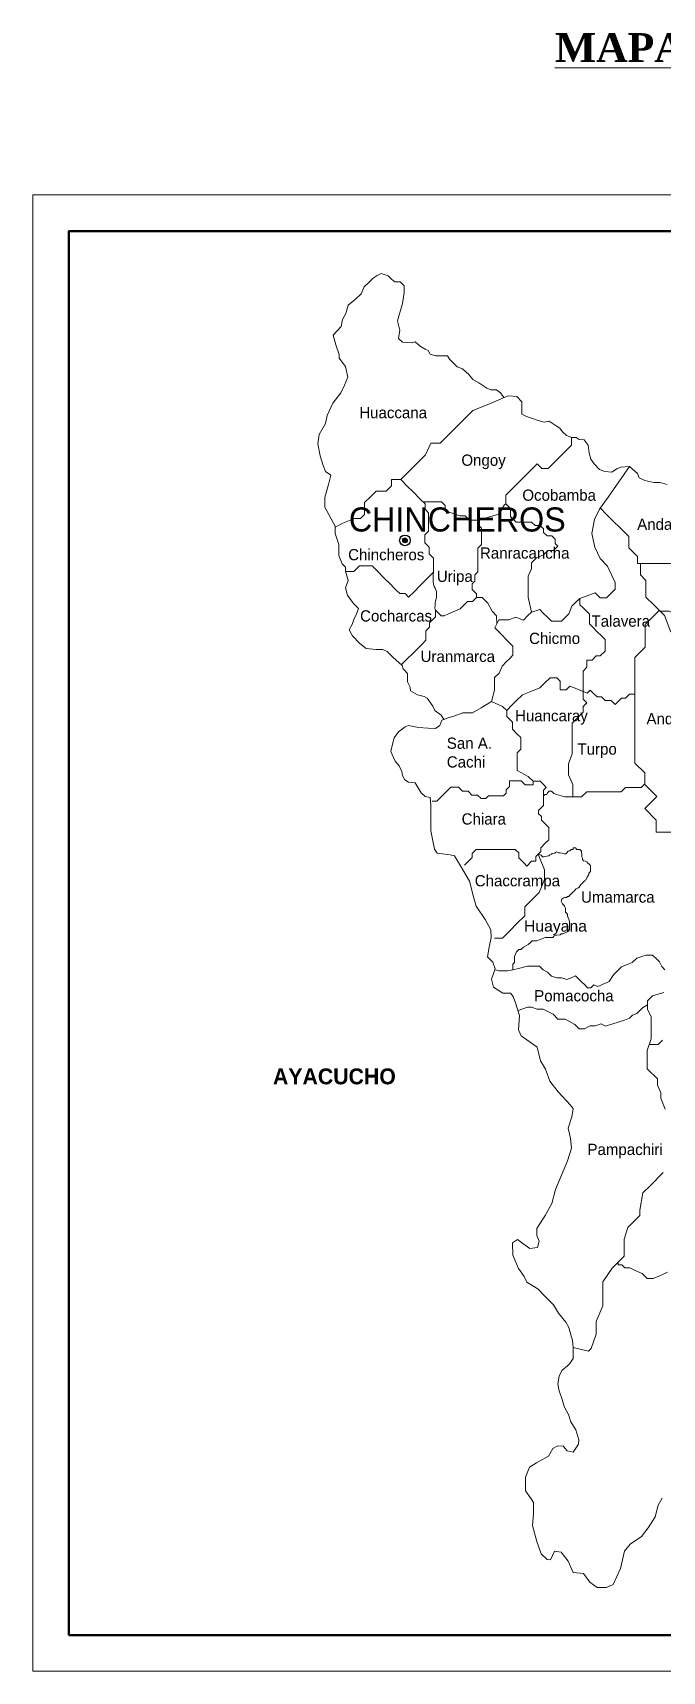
# Model space of a CAD drawing. Header units: metres. Extents: x 729055 to 735546, y 8489029 to 8491869.
# Drawn here: x 734469.5 to 734490.5, y 8489081.9 to 8489136.5 of the extents above; entities that cross this region are included whole.
import ezdxf

# ---------------------------------------------------------------- set-up
doc = ezdxf.new("R2010")
doc.units = ezdxf.units.M
doc.layers.add('05', color=5, linetype='Continuous')
for name, color, linetype, lineweight in [('8', 250, 'Continuous', 50), ('Cap Prov', 7, 'Continuous', 20), ('Distrito', 212, 'Continuous', 20), ('Eléctricas', 30, 'Continuous', 20), ('MARCOS', 7, 'Continuous', 40), ('Sheet', 7, 'Continuous', 50), ('TEXTO', 7, 'Continuous', 0)]:
    doc.layers.add(name, color=color, linetype=linetype, lineweight=lineweight)
doc.styles.get("Standard").update_dxf_attribs({"font": 'BELL.TTF'})

msp = doc.modelspace()

# ---------------------------------------------------------------- hatches: boundary and pattern name
msp.add_hatch(color=256).paths.add_polyline_path([(734482.006, 8489119.613, 1), (734481.854, 8489119.613, 1)])
at = {"layer": 'Eléctricas', "linetype": 'Continuous', "lineweight": 5}
h = msp.add_hatch(dxfattribs=at)
h.set_pattern_fill('DOTS', color=47, scale=0.165786, style=0)
h.set_pattern_definition([(0, (717766.2468, 8484868.94995), (0.1315929593, 0.2631859185), [0, -0.2631859185])])
h.paths.add_polyline_path([(734482.108, 8489119.613, -1), (734481.752, 8489119.613, -1)], flags=17)
h.paths.add_polyline_path([(734481.395, 8489120.57), (734486.364, 8489120.57), (734486.364, 8489119.788), (734481.395, 8489119.788)], flags=9)

# ---------------------------------------------------------------- linework, layer by layer
for radius in [0.178, 0.0762]:
    msp.add_circle((734481.93, 8489119.613), radius)
at = {"layer": 'Cap Prov'}
msp.add_lwpolyline([(734488.128, 8489122.326), (734488.067, 8489122.526), (734488.034, 8489122.79), (734487.901, 8489122.967), (734487.729, 8489122.978), (734487.635, 8489123.041), (734487.494, 8489123.046), (734487.313, 8489123.108), (734487.177, 8489123.229), (734487.094, 8489123.349), (734486.97, 8489123.436), (734486.737, 8489123.586), (734486.57, 8489123.555), (734486.37, 8489123.607), (734486.184, 8489123.681), (734485.984, 8489123.742), (734485.828, 8489123.826), (734485.828, 8489124.016), (734485.828, 8489124.233), (734485.655, 8489124.406), (734485.379, 8489124.436), (734485.225, 8489124.371), (734485.109, 8489124.537), (734484.979, 8489124.627), (734484.791, 8489124.634), (734484.652, 8489124.685), (734484.389, 8489124.868), (734484.193, 8489124.973), (734484.058, 8489125.141), (734483.851, 8489125.333), (734483.67, 8489125.397), (734483.547, 8489125.52), (734483.414, 8489125.653), (734483.351, 8489125.768), (734483.202, 8489125.761), (734482.952, 8489125.761), (734482.769, 8489125.826), (734482.708, 8489125.94), (734482.6, 8489125.99), (734482.438, 8489126.083), (734482.27, 8489126.232), (734482.142, 8489126.197), (734482.02, 8489126.205), (734481.844, 8489126.225), (734481.719, 8489126.344), (734481.755, 8489126.623), (734481.685, 8489126.935), (734481.845, 8489127.504), (734481.908, 8489127.871), (734481.908, 8489128.093), (734481.774, 8489128.227), (734481.59, 8489128.227), (734481.483, 8489128.318), (734481.366, 8489128.432), (734481.133, 8489128.506), (734481.005, 8489128.447), (734480.865, 8489128.356), (734480.743, 8489128.233), (734480.575, 8489128.066), (734480.467, 8489127.829), (734480.284, 8489127.655), (734480.038, 8489127.455), (734479.958, 8489127.179), (734479.852, 8489126.973), (734479.799, 8489126.745), (734479.541, 8489126.455), (734479.623, 8489126.132), (734479.739, 8489125.809), (734479.739, 8489125.691), (734479.944, 8489125.408), (734480.022, 8489125.054), (734479.911, 8489124.79), (734479.792, 8489124.529), (734479.523, 8489124.182), (734479.334, 8489123.781), (734479.279, 8489123.506), (734479.072, 8489123.139), (734479.022, 8489122.827), (734479.102, 8489122.429), (734479.2, 8489122.115), (734479.283, 8489121.914), (734479.465, 8489121.784), (734479.379, 8489121.479), (734479.256, 8489121.044), (734479.256, 8489120.721), (734479.468, 8489120.332), (734479.602, 8489120.086), (734479.602, 8489119.841), (734479.725, 8489119.473), (734479.725, 8489119.106), (734479.839, 8489118.83), (734479.948, 8489118.72), (734479.948, 8489118.587), (734480.036, 8489118.275), (734479.948, 8489118.03), (734480.014, 8489117.774), (734480.227, 8489117.495), (734480.381, 8489117.341), (734480.299, 8489117.128), (734480.233, 8489117.009), (734480.171, 8489116.807), (734480.073, 8489116.628), (734480.183, 8489116.433), (734480.428, 8489116.181), (734480.64, 8489116.012), (734480.974, 8489115.972), (734481.196, 8489115.979), (734481.333, 8489115.915), (734481.527, 8489115.721), (734481.841, 8489115.44), (734481.868, 8489115.327), (734482.013, 8489115.182), (734482.013, 8489114.903), (734482.101, 8489114.723), (734482.119, 8489114.595), (734482.352, 8489114.462), (734482.568, 8489114.409), (734482.673, 8489114.359), (734482.86, 8489114.09), (734482.925, 8489113.942), (734483.134, 8489113.789), (734483.226, 8489113.646), (734483.365, 8489113.694), (734483.554, 8489113.758), (734483.856, 8489113.862), (734484.185, 8489113.862), (734484.469, 8489114.035), (734484.813, 8489114.245), (734484.914, 8489114.622), (734484.914, 8489115.042), (734485.065, 8489115.193), (734485.167, 8489115.426), (734485.314, 8489115.573), (734485.41, 8489115.67), (734485.529, 8489115.788), (734485.529, 8489116.092), (734485.418, 8489116.203), (734485.045, 8489116.577), (734484.923, 8489116.698), (734485.057, 8489116.967), (734485.385, 8489116.967), (734485.628, 8489117.059), (734485.88, 8489116.958), (734486.027, 8489117.105), (734486.141, 8489117.218), (734486.418, 8489117.311), (734486.535, 8489117.193), (734486.674, 8489117.055), (734486.812, 8489116.916), (734487.14, 8489116.916), (734487.236, 8489117.013), (734487.391, 8489117.168), (734487.495, 8489117.416), (734487.617, 8489117.538), (734487.758, 8489117.679), (734487.971, 8489117.755), (734488.272, 8489117.863), (734488.433, 8489117.702), (734488.646, 8489117.702), (734488.73, 8489117.786), (734488.83, 8489117.886), (734488.934, 8489117.99), (734488.934, 8489118.211), (734488.827, 8489118.443), (734488.683, 8489118.757), (734488.432, 8489119.008), (734488.254, 8489119.392), (734488.151, 8489119.844), (734488.24, 8489120.31), (734488.407, 8489120.654), (734488.697, 8489121.051), (734489.414, 8489122.072), (734489.128, 8489122.058), (734489.005, 8489122.012), (734488.823, 8489121.883), (734488.585, 8489121.905), (734488.413, 8489121.979), (734488.229, 8489122.163)], close=True, dxfattribs=at)
for points in [[(734490.667, 8489121.48), (734490.433, 8489121.546), (734490.221, 8489121.546), (734489.925, 8489121.612), (734489.732, 8489121.694), (734489.674, 8489121.846), (734489.414, 8489122.072), (734488.697, 8489121.051), (734488.407, 8489120.654), (734488.24, 8489120.31), (734488.151, 8489119.844), (734488.254, 8489119.392), (734488.432, 8489119.008), (734488.683, 8489118.757), (734488.827, 8489118.443), (734488.934, 8489118.211), (734488.934, 8489117.99), (734488.83, 8489117.886), (734488.73, 8489117.786), (734488.646, 8489117.702), (734488.433, 8489117.702), (734488.272, 8489117.863), (734487.971, 8489117.755), (734487.758, 8489117.679), (734487.617, 8489117.538), (734487.495, 8489117.416), (734487.391, 8489117.168), (734487.236, 8489117.013), (734487.14, 8489116.916), (734486.812, 8489116.916), (734486.674, 8489117.055), (734486.535, 8489117.193), (734486.418, 8489117.311), (734486.141, 8489117.218), (734486.027, 8489117.105), (734485.88, 8489116.958), (734485.628, 8489117.059), (734485.385, 8489116.967), (734485.057, 8489116.967), (734484.923, 8489116.698), (734485.045, 8489116.577), (734485.418, 8489116.203), (734485.529, 8489116.092), (734485.529, 8489115.788), (734485.41, 8489115.67), (734485.314, 8489115.573), (734485.167, 8489115.426), (734485.065, 8489115.193), (734484.914, 8489115.042), (734484.914, 8489114.622), (734484.813, 8489114.245), (734484.469, 8489114.035), (734484.185, 8489113.862), (734483.856, 8489113.862), (734483.554, 8489113.758), (734483.365, 8489113.694), (734483.159, 8489113.623), (734483.095, 8489113.444), (734482.95, 8489113.347), (734482.705, 8489113.356), (734482.381, 8489113.381), (734482.046, 8489113.448), (734481.938, 8489113.396), (734481.712, 8489113.232), (734481.566, 8489113.032), (734481.511, 8489112.82), (734481.458, 8489112.575), (734481.606, 8489112.257), (734481.741, 8489112.096), (734481.83, 8489111.906), (734481.845, 8489111.777), (734481.929, 8489111.632), (734482.049, 8489111.557), (734482.265, 8489111.537), (734482.466, 8489111.203), (734482.598, 8489111.08), (734482.768, 8489111.049), (734482.795, 8489110.786), (734482.795, 8489110.374), (734482.795, 8489109.928), (734482.914, 8489109.323), (734483.006, 8489109.194), (734483.439, 8489109.136), (734483.578, 8489109.095), (734483.779, 8489108.765), (734484.077, 8489108.257), (734484.213, 8489107.734), (734484.298, 8489107.419), (734484.607, 8489106.975), (734484.788, 8489106.636), (734484.803, 8489106.38), (734484.73, 8489106.057), (734484.685, 8489105.731), (734484.853, 8489105.551), (734484.936, 8489105.329), (734484.814, 8489104.994), (734484.876, 8489104.722), (734485.193, 8489104.523), (734485.445, 8489104.521), (734485.539, 8489104.415), (734485.615, 8489104.203), (734485.75, 8489103.78), (734485.713, 8489103.297), (734485.8, 8489103.1), (734486.339, 8489102.721), (734486.451, 8489102.272), (734486.609, 8489101.993), (734486.76, 8489101.584), (734487.039, 8489101.234), (734487.44, 8489100.789), (734487.532, 8489100.677), (734487.495, 8489100.403), (734487.368, 8489100.026), (734487.403, 8489099.881), (734487.44, 8489099.681), (734487.48, 8489099.358), (734487.34, 8489098.936), (734486.943, 8489097.981), (734486.826, 8489097.513), (734486.602, 8489097.112), (734486.326, 8489096.684), (734486.326, 8489096.444), (734486.396, 8489096.258), (734486.342, 8489096.043), (734486.091, 8489096.01), (734485.857, 8489096.177), (734485.68, 8489096.307), (734485.518, 8489096.206), (734485.526, 8489095.79), (734485.717, 8489095.346), (734485.902, 8489095.074), (734485.994, 8489094.888), (734486.363, 8489094.654), (734486.61, 8489094.403), (734486.884, 8489094.13), (734487.049, 8489093.86), (734487.287, 8489093.552), (734487.391, 8489093.378), (734487.461, 8489093.136), (734487.511, 8489092.943), (734487.538, 8489092.712), (734488.048, 8489092.593), (734488.132, 8489092.677), (734488.3, 8489093.155), (734488.3, 8489093.365), (734488.3, 8489093.575), (734488.519, 8489094.099), (734488.519, 8489094.426), (734488.519, 8489094.896), (734488.834, 8489095.361), (734489.233, 8489095.76), (734489.233, 8489095.97), (734489.233, 8489096.322), (734489.351, 8489096.711), (734489.754, 8489097.114), (734489.754, 8489097.29), (734489.859, 8489097.864), (734490.107, 8489098.112), (734490.535, 8489098.54)], [(734490.56, 8489104.547), (734490.182, 8489104.438), (734490.015, 8489104.27), (734490.015, 8489103.985), (734490.132, 8489103.734), (734490.132, 8489103.406), (734490.132, 8489103.004), (734490.005, 8489102.614), (734490.005, 8489102.312), (734490.005, 8489102.002), (734490.345, 8489101.662), (734490.345, 8489101.457), (734490.45, 8489101.197), (734490.45, 8489101.021), (734490.601, 8489100.66)], [(734490.601, 8489100.66), (734490.45, 8489101.021), (734490.45, 8489101.197), (734490.345, 8489101.457), (734490.345, 8489101.662), (734490.005, 8489102.002), (734490.005, 8489102.312), (734490.005, 8489102.614), (734490.132, 8489103.004), (734490.132, 8489103.406), (734490.132, 8489103.734), (734490.015, 8489103.985), (734490.015, 8489104.27), (734490.182, 8489104.438), (734490.56, 8489104.547)], [(734490.535, 8489098.54), (734490.107, 8489098.112), (734489.859, 8489097.864), (734489.754, 8489097.29), (734489.754, 8489097.114), (734489.351, 8489096.711), (734489.233, 8489096.322), (734489.233, 8489095.97), (734489.233, 8489095.76), (734488.834, 8489095.361), (734488.519, 8489094.896), (734488.519, 8489094.426), (734488.519, 8489094.099), (734488.3, 8489093.575), (734488.3, 8489093.365), (734488.3, 8489093.155), (734488.132, 8489092.677), (734488.048, 8489092.593), (734487.538, 8489092.712), (734487.535, 8489092.345), (734487.428, 8489092.18), (734487.347, 8489092.096), (734487.161, 8489091.947), (734487.066, 8489091.76), (734487.023, 8489091.503), (734487.069, 8489091.272), (734487.173, 8489090.976), (734487.233, 8489090.741), (734487.379, 8489090.48), (734487.452, 8489090.24), (734487.619, 8489089.97), (734487.726, 8489089.632), (734487.713, 8489089.495), (734487.532, 8489089.223), (734487.338, 8489089.266), (734487.202, 8489089.419), (734487.018, 8489089.435), (734486.862, 8489089.343), (734486.707, 8489089.085), (734486.316, 8489088.863), (734486.076, 8489088.725), (734485.945, 8489088.39), (734485.945, 8489087.937), (734486.132, 8489087.666), (734486.215, 8489087.544), (734486.215, 8489087.165), (734486.178, 8489086.781), (734486.328, 8489086.251), (734486.464, 8489085.837), (734486.664, 8489085.648), (734486.774, 8489085.639), (734486.915, 8489085.928), (734487.133, 8489085.885), (734487.37, 8489085.588), (734487.534, 8489085.208), (734487.877, 8489085.177), (734488.093, 8489084.892), (734488.339, 8489084.714), (734488.484, 8489084.714), (734488.64, 8489084.714), (734488.863, 8489084.81), (734489.109, 8489085.342), (734489.249, 8489085.923), (734489.432, 8489086.162), (734489.809, 8489086.411), (734490.03, 8489086.702), (734490.27, 8489087.065), (734490.365, 8489087.453), (734490.505, 8489087.689)]]:
    msp.add_lwpolyline(points, dxfattribs=at)
at = {"layer": 'Distrito', "linetype": 'Continuous', "lineweight": 5}
for points in [[(734485.318, 8489124.41), (734484.723, 8489124.158), (734484.195, 8489123.942), (734483.906, 8489123.653), (734483.505, 8489123.253), (734483.105, 8489122.852), (734482.788, 8489122.852), (734482.614, 8489122.464), (734482.379, 8489122.228), (734481.952, 8489121.801), (734481.79, 8489121.64), (734481.628, 8489121.64), (734481.481, 8489121.64), (734481.481, 8489121.434), (734481.304, 8489121.257), (734480.966, 8489121.257), (734480.789, 8489121.081), (734480.583, 8489120.875), (734480.583, 8489120.478), (734480.443, 8489120.338), (734480.244, 8489120.338), (734479.861, 8489120.184), (734479.602, 8489120.057)], [(734487.474, 8489123.053), (734487.474, 8489122.787), (734487.297, 8489122.61), (734487.098, 8489122.411), (734486.9, 8489122.212), (734486.9, 8489122.212), (734486.701, 8489122.014), (734486.486, 8489122.014), (734486.335, 8489122.165), (734486.126, 8489121.956), (734485.942, 8489121.772), (734485.721, 8489121.551), (734485.589, 8489121.419), (734485.449, 8489121.279), (734485.287, 8489121.117), (734485.287, 8489120.831), (734485.445, 8489120.673), (734485.445, 8489120.573), (734485.445, 8489120.411), (734485.52, 8489120.336), (734485.631, 8489120.225), (734485.859, 8489120.225), (734486.148, 8489120.225), (734486.263, 8489120.11), (734486.437, 8489120.11), (734486.55, 8489119.998), (734486.55, 8489119.877), (734486.663, 8489119.763), (734486.828, 8489119.763), (734486.936, 8489119.654), (734486.936, 8489119.512), (734487.022, 8489119.426), (734486.874, 8489119.278), (734486.692, 8489119.278), (734486.541, 8489119.128), (734486.31, 8489119.028), (734486.148, 8489118.867), (734486.148, 8489118.663), (734486.038, 8489118.426), (734486.038, 8489118.273), (734486.038, 8489117.959), (734486.038, 8489117.721), (734486.141, 8489117.218)], [(734479.951, 8489118.578), (734480.229, 8489118.578), (734480.415, 8489118.763), (734480.598, 8489118.763), (734480.833, 8489118.763), (734481.013, 8489118.584), (734481.248, 8489118.348), (734481.425, 8489118.172), (734481.616, 8489117.98), (734481.756, 8489117.841), (734481.937, 8489117.841), (734482.053, 8489117.725), (734482.232, 8489117.904), (734482.438, 8489118.11), (734482.438, 8489118.11), (734482.614, 8489118.287), (734482.725, 8489118.397), (734482.725, 8489118.397), (734482.879, 8489118.552), (734482.879, 8489118.801), (734482.879, 8489119.022), (734482.732, 8489119.169), (734482.732, 8489119.39), (734482.592, 8489119.529), (734482.592, 8489119.801), (734482.714, 8489119.923), (734482.714, 8489120.14), (734482.714, 8489120.346), (734482.714, 8489120.537), (734482.598, 8489120.653), (734482.598, 8489120.831), (734482.452, 8489120.977), (734482.209, 8489121.22), (734482.003, 8489121.426), (734481.789, 8489121.64)], [(734482.525, 8489120.904), (734482.725, 8489120.904), (734482.946, 8489120.904), (734483.15, 8489120.904), (734483.273, 8489120.781), (734483.273, 8489120.598), (734483.54, 8489120.505), (734483.756, 8489120.43), (734483.931, 8489120.43), (734484.072, 8489120.289), (734484.296, 8489120.289), (734484.407, 8489120.289), (734484.407, 8489120.289), (734484.407, 8489120.097), (734484.483, 8489120.021), (734484.483, 8489119.707), (734484.483, 8489119.478), (734484.356, 8489119.351), (734484.356, 8489119.138), (734484.356, 8489118.884), (734484.356, 8489118.714), (734484.356, 8489118.561), (734484.262, 8489118.468), (734484.262, 8489118.256), (734484.173, 8489118.167), (734484.173, 8489117.976), (734484.315, 8489117.834), (734484.315, 8489117.713), (734484.5, 8489117.713), (734484.687, 8489117.526), (734484.832, 8489117.25), (734484.98, 8489117.102), (734484.99, 8489116.832)], [(734492.639, 8489118.732), (734492.485, 8489118.577), (734492.302, 8489118.395), (734492.108, 8489118.395), (734491.784, 8489118.395), (734491.642, 8489118.536), (734491.134, 8489118.536), (734490.829, 8489118.842), (734490.377, 8489118.842), (734489.872, 8489118.842), (734489.673, 8489118.842), (734489.673, 8489119.074), (734489.385, 8489119.363), (734489.385, 8489119.741), (734489.133, 8489119.994), (734488.835, 8489120.291), (734488.637, 8489120.489), (734488.44, 8489120.686)], [(734489.773, 8489118.842), (734489.773, 8489118.462), (734489.957, 8489118.277), (734489.957, 8489117.939), (734489.957, 8489117.723), (734490.23, 8489117.45), (734490.573, 8489117.108), (734490.774, 8489116.588), (734491.125, 8489116.236), (734491.125, 8489115.939), (734491.553, 8489115.511), (734492.004, 8489115.06), (734492.325, 8489114.425), (734492.532, 8489114.015), (734492.773, 8489113.774), (734492.773, 8489113.506), (734493.018, 8489113.262), (734493.018, 8489112.641), (734493.221, 8489112.438), (734493.429, 8489112.23), (734493.804, 8489112.23), (734494.002, 8489112.23), (734494.265, 8489111.89)], [(734484.315, 8489117.713), (734484.181, 8489117.578), (734484.016, 8489117.578), (734483.869, 8489117.431), (734483.771, 8489117.333), (734483.54, 8489117.233), (734483.377, 8489117.162), (734483.232, 8489117.1), (734483.133, 8489117.1), (734483.066, 8489117.167), (734482.943, 8489117.29), (734482.943, 8489117.064), (734482.749, 8489116.87), (734482.749, 8489116.724), (734482.622, 8489116.597), (734482.622, 8489116.427), (734482.622, 8489116.283), (734482.5, 8489116.16), (734482.377, 8489116.037), (734482.198, 8489115.859), (734481.994, 8489115.655), (734481.808, 8489115.469)], [(734487.758, 8489117.679), (734487.758, 8489117.471), (734487.875, 8489117.354), (734487.974, 8489117.256), (734488.077, 8489117.152), (734488.077, 8489116.984), (734488.077, 8489116.829), (734488.195, 8489116.711), (734488.325, 8489116.581), (734488.486, 8489116.42), (734488.595, 8489116.311), (734488.595, 8489116.093), (734488.595, 8489115.917), (734488.439, 8489115.761), (734488.303, 8489115.761), (734488.164, 8489115.621), (734487.992, 8489115.621), (734487.992, 8489115.388), (734487.863, 8489115.258), (734487.863, 8489115.077), (734487.863, 8489114.859), (734487.863, 8489114.58), (734487.863, 8489114.321), (734487.984, 8489114.199), (734487.868, 8489114.082), (734487.868, 8489113.885), (734487.723, 8489113.74), (734487.505, 8489113.522), (734487.505, 8489113.326), (734487.505, 8489113.056), (734487.505, 8489112.859), (734487.505, 8489112.502), (734487.381, 8489112.17), (734487.381, 8489111.797), (734487.526, 8489111.476), (734487.526, 8489111.237), (734487.526, 8489111.061), (734487.816, 8489111.061), (734487.988, 8489111.232), (734488.356, 8489111.232), (734488.688, 8489111.232), (734489.134, 8489111.232), (734489.282, 8489111.38), (734489.559, 8489111.38), (734489.798, 8489111.38), (734489.909, 8489111.491)], [(734490.401, 8489117.279), (734490.174, 8489117.052), (734489.936, 8489116.814), (734489.936, 8489116.369), (734489.936, 8489116.051), (734489.591, 8489115.706), (734489.591, 8489115.285), (734489.591, 8489114.73), (734489.591, 8489114.122), (734489.591, 8489113.462), (734489.591, 8489113.065), (734489.591, 8489112.616), (734489.591, 8489112.193), (734489.92, 8489111.864), (734489.92, 8489111.48), (734490.323, 8489111.077), (734489.919, 8489110.674), (734490.302, 8489110.291), (734490.302, 8489109.894), (734490.937, 8489109.894), (734491.228, 8489109.604), (734491.627, 8489109.04)], [(734494.597, 8489116.299), (734494.597, 8489116.299), (734493.93, 8489116.083), (734493.777, 8489116.236), (734493.587, 8489116.047), (734493.416, 8489116.218), (734493.137, 8489116.218), (734492.866, 8489116.218), (734492.595, 8489116.218), (734492.289, 8489116.218), (734492.289, 8489116.218), (734492.289, 8489116.57), (734491.946, 8489116.57), (734491.766, 8489116.75), (734491.594, 8489116.921), (734491.279, 8489116.921), (734491.103, 8489117.097), (734491.103, 8489117.097), (734490.901, 8489117.182), (734490.733, 8489117.252), (734490.572, 8489117.252), (734490.428, 8489117.252)], [(734485.319, 8489113.944), (734485.504, 8489114.13), (734485.639, 8489114.265), (734485.841, 8489114.467), (734486.125, 8489114.577), (734486.427, 8489114.694), (734486.606, 8489114.874), (734486.767, 8489115.035), (734486.986, 8489115.035), (734487.096, 8489114.925), (734487.096, 8489114.743), (734487.096, 8489114.629), (734487.298, 8489114.629), (734487.298, 8489114.629), (734487.427, 8489114.759), (734487.712, 8489114.639), (734487.863, 8489114.58), (734488.002, 8489114.524), (734488.102, 8489114.623), (734488.216, 8489114.51), (734488.33, 8489114.396), (734488.33, 8489114.396), (734488.48, 8489114.396), (734488.602, 8489114.274), (734488.802, 8489114.274), (734488.93, 8489114.146), (734489.04, 8489114.256), (734489.144, 8489114.36), (734489.279, 8489114.36), (734489.409, 8489114.489), (734489.591, 8489114.489)], [(734483.915, 8489108.791), (734484.169, 8489109.045), (734484.169, 8489109.173), (734484.307, 8489109.311), (734484.684, 8489109.311), (734485.119, 8489109.311), (734485.389, 8489109.311), (734485.607, 8489109.311), (734485.723, 8489109.195), (734485.723, 8489109.028), (734485.877, 8489108.873), (734485.991, 8489108.759), (734486.151, 8489108.919), (734486.292, 8489108.919), (734486.292, 8489109.08), (734486.452, 8489109.24), (734486.452, 8489109.37), (734486.61, 8489109.528), (734486.719, 8489109.637), (734486.719, 8489109.846), (734486.719, 8489110.043), (734486.589, 8489110.174), (734486.48, 8489110.283), (734486.48, 8489110.406), (734486.38, 8489110.505), (734486.38, 8489110.613), (734486.543, 8489110.776), (734486.543, 8489111.111), (734486.543, 8489111.287), (734486.635, 8489111.379), (734486.541, 8489111.474), (734486.432, 8489111.583), (734486.198, 8489111.583), (734486.04, 8489111.741), (734485.669, 8489111.94), (734485.669, 8489112.147), (734485.669, 8489112.531), (734485.788, 8489112.65), (734485.788, 8489112.863), (734485.788, 8489113.039), (734485.646, 8489113.181), (734485.509, 8489113.318), (734485.509, 8489113.551), (734485.319, 8489113.74), (734485.319, 8489113.944), (734485.183, 8489114.081), (734484.813, 8489114.245)], [(734482.836, 8489110.922), (734482.992, 8489110.922), (734483.124, 8489111.054), (734483.249, 8489111.178), (734483.363, 8489111.292), (734483.461, 8489111.391), (734483.708, 8489111.391), (734483.847, 8489111.252), (734484.03, 8489111.252), (734484.161, 8489111.12), (734484.351, 8489111.12), (734484.464, 8489111.008), (734484.621, 8489111.008), (734484.715, 8489111.102), (734485.067, 8489111.102), (734485.212, 8489111.102), (734485.301, 8489111.19), (734485.301, 8489111.3), (734485.412, 8489111.411), (734485.412, 8489111.6), (734485.555, 8489111.6), (734485.804, 8489111.6), (734485.939, 8489111.465), (734486.198, 8489111.465), (734486.198, 8489111.583)], [(734487.526, 8489111.061), (734487.308, 8489111.061), (734487.251, 8489111.061), (734487.131, 8489111.099), (734487.055, 8489111.123), (734486.978, 8489111.147), (734486.886, 8489111.177), (734486.807, 8489111.256), (734486.733, 8489111.256), (734486.682, 8489111.204), (734486.661, 8489111.148), (734486.594, 8489111.148), (734486.571, 8489111.126), (734486.543, 8489111.098)], [(734486.372, 8489109.16), (734486.372, 8489109.16), (734486.575, 8489108.635), (734486.575, 8489108.311), (734486.397, 8489107.874), (734486.122, 8489107.599), (734485.92, 8489107.397), (734485.92, 8489107.098), (734485.673, 8489106.851), (734485.43, 8489106.608), (734485.18, 8489106.358), (734484.911, 8489106.358)], [(734486.372, 8489109.16), (734486.463, 8489109.117), (734486.515, 8489109.064), (734486.571, 8489109.064), (734486.653, 8489109.085), (734486.722, 8489109.103), (734486.752, 8489109.134), (734486.817, 8489109.154), (734486.835, 8489109.172), (734486.924, 8489109.189), (734486.947, 8489109.212), (734486.989, 8489109.231), (734487.056, 8489109.203), (734487.097, 8489109.203), (734487.167, 8489109.187), (734487.241, 8489109.169), (734487.288, 8489109.169), (734487.323, 8489109.204), (734487.35, 8489109.231), (734487.371, 8489109.252), (734487.419, 8489109.268), (734487.442, 8489109.291), (734487.463, 8489109.312), (734487.537, 8489109.312), (734487.537, 8489109.364), (734487.559, 8489109.364), (734487.61, 8489109.364), (734487.658, 8489109.315), (734487.719, 8489109.315), (734487.755, 8489109.315), (734487.81, 8489109.26), (734487.81, 8489109.21), (734487.826, 8489109.151), (734487.826, 8489109.067), (734487.848, 8489109.02), (734487.848, 8489108.972), (734487.883, 8489108.937), (734487.939, 8489108.919), (734487.987, 8489108.899), (734488.028, 8489108.858), (734488.067, 8489108.819), (734488.114, 8489108.772), (734488.114, 8489108.731), (734488.114, 8489108.682), (734488.114, 8489108.626), (734488.114, 8489108.58), (734488.088, 8489108.553), (734488.059, 8489108.524), (734488.059, 8489108.481), (734488.059, 8489108.481), (734487.999, 8489108.385), (734487.983, 8489108.334), (734487.962, 8489108.313), (734487.95, 8489108.301), (734487.93, 8489108.281), (734487.867, 8489108.218), (734487.841, 8489108.192), (734487.814, 8489108.165), (734487.793, 8489108.144), (734487.734, 8489108.06), (734487.694, 8489108.021), (734487.634, 8489107.998), (734487.6, 8489107.964), (734487.574, 8489107.938), (734487.528, 8489107.891), (734487.495, 8489107.859), (734487.454, 8489107.818), (734487.408, 8489107.772), (734487.385, 8489107.748), (734487.349, 8489107.748), (734487.309, 8489107.708), (734487.247, 8489107.708), (734487.202, 8489107.691), (734487.16, 8489107.65), (734487.136, 8489107.584), (734487.178, 8489107.502), (734487.25, 8489107.43), (734487.279, 8489107.349), (734487.279, 8489107.286), (734487.279, 8489107.225), (734487.345, 8489107.16), (734487.345, 8489107.105), (734487.369, 8489107.038), (734487.399, 8489106.954), (734487.415, 8489106.874), (734487.415, 8489106.817), (734487.415, 8489106.699), (734487.415, 8489106.642), (734487.372, 8489106.599), (734487.335, 8489106.563), (734487.203, 8489106.502), (734487.136, 8489106.502), (734487.104, 8489106.47), (734486.995, 8489106.452), (734486.902, 8489106.429), (734486.853, 8489106.38), (734486.774, 8489106.38), (734486.606, 8489106.38), (734486.436, 8489106.315), (734486.318, 8489106.27), (734486.167, 8489106.27), (734486.099, 8489106.203), (734486.038, 8489106.141), (734486.038, 8489106.141), (734485.878, 8489106.06), (734485.795, 8489105.977), (734485.722, 8489105.977), (734485.643, 8489105.898), (734485.58, 8489105.744), (734485.58, 8489105.644), (734485.58, 8489105.545), (734485.519, 8489105.484), (734485.519, 8489105.347), (734485.519, 8489105.295)], [(734484.954, 8489105.303), (734485.056, 8489105.266), (734485.178, 8489105.266), (734485.344, 8489105.266), (734485.519, 8489105.295), (734485.717, 8489105.347), (734486.014, 8489105.425), (734486.219, 8489105.425), (734486.408, 8489105.425), (734486.534, 8489105.298), (734486.682, 8489105.222), (734486.812, 8489105.092), (734486.989, 8489105.033), (734487.16, 8489105.033), (734487.32, 8489104.976), (734487.462, 8489105.037), (734487.617, 8489105.104), (734487.705, 8489105.016), (734487.838, 8489104.883), (734487.897, 8489104.824), (734487.897, 8489104.824), (734487.897, 8489104.824), (734488.017, 8489104.704), (734488.12, 8489104.704), (734488.221, 8489104.804), (734488.351, 8489104.749), (734488.512, 8489104.806), (734488.735, 8489104.915), (734488.876, 8489105.132), (734488.987, 8489105.243), (734489.141, 8489105.397), (734489.33, 8489105.482), (734489.505, 8489105.548), (734489.652, 8489105.694), (734489.818, 8489105.746), (734489.969, 8489105.794), (734490.087, 8489105.794), (734490.182, 8489105.794), (734490.317, 8489105.659), (734490.411, 8489105.564), (734490.489, 8489105.406), (734490.593, 8489105.302)], [(734490.015, 8489104.128), (734489.847, 8489104.031), (734489.747, 8489103.932), (734489.658, 8489103.842), (734489.506, 8489103.785), (734489.407, 8489103.686), (734489.241, 8489103.622), (734488.858, 8489103.495), (734488.614, 8489103.427), (734488.465, 8489103.504), (734488.271, 8489103.433), (734488.101, 8489103.433), (734487.912, 8489103.329), (734487.737, 8489103.329), (734487.588, 8489103.478), (734487.411, 8489103.575), (734487.267, 8489103.653), (734487.028, 8489103.653), (734486.864, 8489103.817), (734486.687, 8489103.91), (734486.536, 8489103.99), (734486.337, 8489103.99), (734486.148, 8489104.061), (734486.011, 8489104.061), (734485.697, 8489103.948)], [(734490.069, 8489102.809), (734490.214, 8489102.809), (734490.369, 8489102.809), (734490.511, 8489102.951)], [(734490.678, 8489095.219), (734490.441, 8489095.113), (734490.195, 8489095.014), (734489.999, 8489095.014), (734489.831, 8489095.182), (734489.598, 8489095.284), (734489.419, 8489095.363), (734489.254, 8489095.363), (734489.155, 8489095.462), (734489.033, 8489095.462), (734489.033, 8489095.561)]]:
    msp.add_lwpolyline(points, dxfattribs=at)
for points, knots in [([(734484.407, 8489120.289), (734484.491, 8489120.312), (734484.961, 8489120.474), (734485.118, 8489120.484), (734485.217, 8489120.801), (734485.287, 8489120.831)], [0.0767897, 0.0767897, 0.0767897, 0.0767897, 0.2390801, 0.4120935, 0.4951822, 0.4951822, 0.4951822, 0.4951822]), ([(734482.879, 8489118.552), (734482.874, 8489118.488), (734482.85, 8489118.085), (734482.995, 8489117.956), (734482.976, 8489117.674), (734482.929, 8489117.523), (734482.927, 8489117.315), (734482.943, 8489117.29)], [0.0595607, 0.0595607, 0.0595607, 0.0595607, 0.2001251, 0.3278057, 0.4163996, 0.5722462, 0.6415782, 0.6415782, 0.6415782, 0.6415782])]:
    msp.add_open_spline(points, degree=3, knots=knots, dxfattribs=at)
at = {"layer": 'MARCOS', "color": 255, "linetype": 'Continuous', "lineweight": 0}
msp.add_lwpolyline([(734469.529, 8489081.922), (734530.376, 8489081.922), (734530.376, 8489131.13), (734469.529, 8489131.13)], close=True, dxfattribs=at)
at = {"layer": 'Sheet', "color": 7, "linetype": 'Continuous'}
msp.add_lwpolyline([(734470.734, 8489083.128), (734529.171, 8489083.128), (734529.171, 8489129.925), (734470.734, 8489129.925), (734470.734, 8489083.128)], dxfattribs=at)

# ---------------------------------------------------------------- texts
at = {"layer": '05', "color": 7}
msp.add_text('CHINCHEROS', height=0.8038, dxfattribs=at).set_placement((734480.06, 8489119.909))
at = {"layer": '8', "color": 5, "lineweight": 5, "insert": (734486.926, 8489136.522), "char_height": 0.96257, "attachment_point": 1}
msp.add_mtext('{\\fBook Antiqua|b1|i0|c0|p18;\\L\\C7;MAPA DEPARTAMENTO APURIMAC}', dxfattribs=at)
at = {"layer": '8', "color": 7, "insert": (734477.531, 8489102.014), "char_height": 0.53, "attachment_point": 1}
msp.add_mtext('{\\fBankGothic Md BT|b1|i0|c0|p34;AYACUCHO}', dxfattribs=at)
at = {"layer": 'TEXTO', "lineweight": 5, "char_height": 0.375, "width": 4.53071, "attachment_point": 1}
for s, insert in [('Huaccana', (734480.407, 8489124.06)), ('Ongoy', (734483.81, 8489122.475)), ('Ocobamba', (734485.841, 8489121.309)), ('Andarapa', (734489.667, 8489120.339)), ('Chincheros', (734480.038, 8489119.325)), ('Ranracancha', (734484.428, 8489119.38)), ('Uripa', (734482.992, 8489118.604)), ('Cocharcas', (734480.435, 8489117.284)), ('Talavera', (734488.145, 8489117.111)), ('Chicmo', (734486.066, 8489116.536)), ('Uranmarca', (734482.45, 8489115.935)), ('Huancaray', (734485.596, 8489113.958)), ('Andahuaylas', (734489.977, 8489113.856)), ('San A.\\PCachi', (734483.324, 8489113.042)), ('Turpo', (734487.678, 8489112.847)), ('Chiara', (734483.818, 8489110.516)), ('Chaccrampa', (734484.255, 8489108.458)), ('Umamarca', (734487.796, 8489107.913)), ('{\\fArial|b0|i0|c238|p34;Huayana}', (734485.896, 8489106.949)), ('Pomacocha', (734486.235, 8489104.623)), ('Pampachiri', (734488.011, 8489099.502))]:
    msp.add_mtext(s, dxfattribs=dict(at, insert=insert))

doc.saveas('drawing.dxf')
